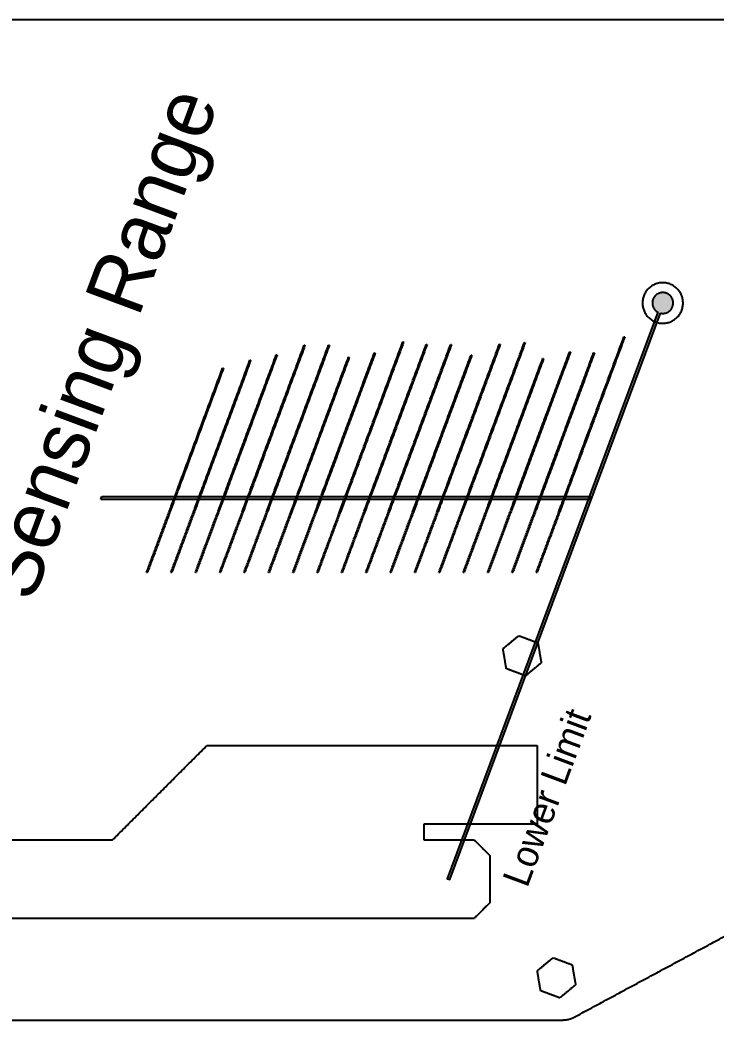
# Model space of a CAD drawing. Header units: inches. Extents: x -37.5 to -4.1, y 28.4 to 33.4.
# Drawn here: x -32.68 to -29.19, y 28.41 to 33.42 of the extents above; entities that cross this region are included whole.
import ezdxf

# ---------------------------------------------------------------- set-up
doc = ezdxf.new("R2010")
doc.units = ezdxf.units.IN
doc.header["$MEASUREMENT"] = 0
for name, color, linetype, true_color in [('cut clear acryl', 1, 'Continuous', 0xfb0007), ('cut white', 1, 'Continuous', 0xfb0007), ('etch clear acryl', 18, 'Continuous', 0x000000)]:
    doc.layers.add(name, color=color, linetype=linetype, true_color=true_color)

msp = doc.modelspace()

# ---------------------------------------------------------------- hatches: boundary and pattern name
at = {"layer": 'etch clear acryl'}
for points in [[(-29.4857, 31.9527), (-30.5413, 29.1159), (-30.5283, 29.1111), (-29.4727, 31.9479), (-29.4717, 31.9477), (-29.4705, 31.9475), (-29.4694, 31.9473), (-29.4683, 31.9471), (-29.4671, 31.947), (-29.466, 31.9469), (-29.4648, 31.9468), (-29.4636, 31.9467), (-29.4624, 31.9466), (-29.4612, 31.9466), (-29.46, 31.9466), (-29.4588, 31.9467), (-29.4576, 31.9468), (-29.4564, 31.9468), (-29.4552, 31.947), (-29.4539, 31.9471), (-29.4527, 31.9473), (-29.4515, 31.9475), (-29.4503, 31.9478), (-29.449, 31.9481), (-29.4478, 31.9484), (-29.4466, 31.9487), (-29.4454, 31.9491), (-29.4441, 31.9495), (-29.4429, 31.9499), (-29.4417, 31.9504), (-29.4406, 31.9509), (-29.4394, 31.9514), (-29.4382, 31.9519), (-29.4371, 31.9525), (-29.4359, 31.9531), (-29.4348, 31.9538), (-29.4337, 31.9544), (-29.4326, 31.9551), (-29.4316, 31.9558), (-29.4305, 31.9566), (-29.4295, 31.9573), (-29.4285, 31.9581), (-29.4275, 31.9589), (-29.4265, 31.9598), (-29.4256, 31.9606), (-29.4246, 31.9615), (-29.4237, 31.9624), (-29.4229, 31.9633), (-29.422, 31.9643), (-29.4212, 31.9652), (-29.4204, 31.9662), (-29.4197, 31.9672), (-29.4189, 31.9682), (-29.4182, 31.9692), (-29.4175, 31.9702), (-29.4169, 31.9712), (-29.4162, 31.9722), (-29.4156, 31.9733), (-29.415, 31.9743), (-29.4145, 31.9754), (-29.414, 31.9764), (-29.4135, 31.9775), (-29.413, 31.9786), (-29.4126, 31.9796), (-29.4122, 31.9807), (-29.4118, 31.9818), (-29.4114, 31.9829), (-29.4111, 31.9839), (-29.4108, 31.985), (-29.4105, 31.9861), (-29.4102, 31.9872), (-29.41, 31.9883), (-29.4098, 31.9895), (-29.4096, 31.9906), (-29.4094, 31.9918), (-29.4093, 31.9929), (-29.4091, 31.9941), (-29.409, 31.9953), (-29.409, 31.9965), (-29.4089, 31.9977), (-29.4089, 31.999), (-29.4089, 32.0002), (-29.409, 32.0014), (-29.4091, 32.0026), (-29.4092, 32.0039), (-29.4093, 32.0051), (-29.4095, 32.0064), (-29.4097, 32.0076), (-29.4099, 32.0089), (-29.4101, 32.0101), (-29.4104, 32.0113), (-29.4108, 32.0126), (-29.4111, 32.0138), (-29.4115, 32.015), (-29.4119, 32.0162), (-29.4123, 32.0174), (-29.4128, 32.0186), (-29.4133, 32.0198), (-29.4139, 32.021), (-29.4144, 32.0222), (-29.415, 32.0233), (-29.4156, 32.0244), (-29.4163, 32.0256), (-29.4169, 32.0267), (-29.4176, 32.0277), (-29.4184, 32.0288), (-29.4191, 32.0298), (-29.4199, 32.0309), (-29.4207, 32.0319), (-29.4215, 32.0328), (-29.4223, 32.0338), (-29.4232, 32.0347), (-29.424, 32.0356), (-29.4249, 32.0365), (-29.4258, 32.0374), (-29.4268, 32.0382), (-29.4277, 32.039), (-29.4287, 32.0398), (-29.4296, 32.0405), (-29.4306, 32.0412), (-29.4316, 32.0419), (-29.4326, 32.0426), (-29.4336, 32.0433), (-29.4346, 32.0439), (-29.4357, 32.0445), (-29.4367, 32.045), (-29.4377, 32.0456), (-29.4388, 32.0461), (-29.4398, 32.0465), (-29.4409, 32.047), (-29.4419, 32.0474), (-29.4429, 32.0478), (-29.444, 32.0482), (-29.4451, 32.0486), (-29.4462, 32.0489), (-29.4473, 32.0492), (-29.4484, 32.0495), (-29.4495, 32.0498), (-29.4507, 32.05), (-29.4518, 32.0503), (-29.453, 32.0505), (-29.4542, 32.0506), (-29.4554, 32.0508), (-29.4566, 32.0509), (-29.4578, 32.051), (-29.459, 32.0511), (-29.4602, 32.0511), (-29.4615, 32.0511), (-29.4627, 32.0511), (-29.464, 32.051), (-29.4652, 32.0509), (-29.4665, 32.0508), (-29.4677, 32.0507), (-29.469, 32.0505), (-29.4702, 32.0503), (-29.4715, 32.0501), (-29.4728, 32.0498), (-29.474, 32.0495), (-29.4752, 32.0492), (-29.4765, 32.0488), (-29.4777, 32.0484), (-29.4789, 32.048), (-29.4801, 32.0475), (-29.4813, 32.0471), (-29.4825, 32.0465), (-29.4837, 32.046), (-29.4848, 32.0454), (-29.486, 32.0448), (-29.4871, 32.0442), (-29.4882, 32.0436), (-29.4893, 32.0429), (-29.4903, 32.0422), (-29.4914, 32.0415), (-29.4924, 32.0407), (-29.4934, 32.0399), (-29.4944, 32.0391), (-29.4954, 32.0383), (-29.4963, 32.0375), (-29.4972, 32.0367), (-29.4981, 32.0358), (-29.499, 32.0349), (-29.4998, 32.034), (-29.5006, 32.0331), (-29.5014, 32.0321), (-29.5022, 32.0312), (-29.5029, 32.0302), (-29.5036, 32.0293), (-29.5043, 32.0283), (-29.505, 32.0273), (-29.5056, 32.0263), (-29.5062, 32.0253), (-29.5068, 32.0243), (-29.5073, 32.0233), (-29.5078, 32.0223), (-29.5083, 32.0213), (-29.5088, 32.0203), (-29.5093, 32.0193), (-29.5097, 32.0182), (-29.5101, 32.0172), (-29.5105, 32.0161), (-29.5109, 32.015), (-29.5112, 32.0139), (-29.5115, 32.0127), (-29.5118, 32.0116), (-29.5121, 32.0104), (-29.5124, 32.0093), (-29.5126, 32.0081), (-29.5128, 32.0069), (-29.513, 32.0057), (-29.5131, 32.0045), (-29.5132, 32.0032), (-29.5133, 32.002), (-29.5134, 32.0008), (-29.5134, 31.9995), (-29.5134, 31.9983), (-29.5134, 31.997), (-29.5133, 31.9957), (-29.5132, 31.9945), (-29.5131, 31.9932), (-29.5129, 31.9919), (-29.5128, 31.9907), (-29.5125, 31.9894), (-29.5123, 31.9882), (-29.512, 31.9869), (-29.5117, 31.9857), (-29.5114, 31.9844), (-29.511, 31.9832), (-29.5106, 31.982), (-29.5102, 31.9807), (-29.5097, 31.9795), (-29.5092, 31.9783), (-29.5087, 31.9772), (-29.5081, 31.976), (-29.5076, 31.9749), (-29.507, 31.9737), (-29.5063, 31.9726), (-29.5057, 31.9715), (-29.505, 31.9704), (-29.5043, 31.9694), (-29.5036, 31.9684), (-29.5028, 31.9673), (-29.502, 31.9663), (-29.5013, 31.9654), (-29.5004, 31.9644), (-29.4996, 31.9635), (-29.4988, 31.9626), (-29.4979, 31.9617), (-29.497, 31.9609), (-29.4961, 31.9601), (-29.4952, 31.9593), (-29.4943, 31.9585), (-29.4934, 31.9578), (-29.4925, 31.957), (-29.4915, 31.9564), (-29.4906, 31.9557), (-29.4896, 31.955), (-29.4886, 31.9544), (-29.4877, 31.9538), (-29.4867, 31.9533)], [(-31.1888, 30.6492), (-31.1928, 30.6492), (-31.0786, 30.9559), (-30.7632, 31.8036), (-30.7593, 31.8036), (-31.0747, 30.9559)], [(-30.5788, 30.6492), (-30.5827, 30.6492), (-30.4686, 30.9559), (-30.1542, 31.8009), (-30.1503, 31.8009), (-30.4647, 30.9559)], [(-30.0908, 30.6492), (-30.0947, 30.6492), (-29.9806, 30.9559), (-29.6554, 31.8299), (-29.6514, 31.8299), (-29.9766, 30.9559)], [(-31.6769, 30.6492), (-31.6808, 30.6492), (-31.5667, 30.9559), (-31.2575, 31.7869), (-31.2535, 31.7869), (-31.5627, 30.9559)], [(-31.5549, 30.6492), (-31.5588, 30.6492), (-31.4447, 30.9559), (-31.1352, 31.7877), (-31.1312, 31.7877), (-31.4407, 30.9559)], [(-31.0668, 30.6492), (-31.0708, 30.6492), (-30.9566, 30.9559), (-30.6459, 31.7909), (-30.642, 31.7909), (-30.9527, 30.9559)], [(-30.9448, 30.6492), (-30.9488, 30.6492), (-30.8346, 30.9559), (-30.5236, 31.7917), (-30.5197, 31.7917), (-30.8307, 30.9559)], [(-30.7008, 30.6492), (-30.7047, 30.6492), (-30.5906, 30.9559), (-30.279, 31.7933), (-30.2751, 31.7933), (-30.5867, 30.9559)], [(-30.3348, 30.6492), (-30.3387, 30.6492), (-30.2246, 30.9559), (-29.9272, 31.755), (-29.9233, 31.755), (-30.2207, 30.9559)], [(-31.9209, 30.6492), (-31.9248, 30.6492), (-31.8107, 30.9559), (-31.529, 31.7129), (-31.5251, 31.7129), (-31.8067, 30.9559)], [(-31.7989, 30.6492), (-31.8028, 30.6492), (-31.6887, 30.9559), (-31.3974, 31.7386), (-31.3935, 31.7386), (-31.6847, 30.9559)], [(-31.4328, 30.6492), (-31.4368, 30.6492), (-31.3226, 30.9559), (-31.0356, 31.7274), (-31.0316, 31.7274), (-31.3187, 30.9559)], [(-31.3108, 30.6492), (-31.3148, 30.6492), (-31.2006, 30.9559), (-30.9057, 31.7486), (-30.9018, 31.7486), (-31.1967, 30.9559)], [(-30.8228, 30.6492), (-30.8268, 30.6492), (-30.7126, 30.9559), (-30.4215, 31.7383), (-30.4176, 31.7383), (-30.7087, 30.9559)], [(-30.4568, 30.6492), (-30.4607, 30.6492), (-30.3466, 30.9559), (-30.0622, 31.7203), (-30.0582, 31.7203), (-30.3427, 30.9559)], [(-30.2128, 30.6492), (-30.2167, 30.6492), (-30.1026, 30.9559), (-29.8075, 31.7491), (-29.8035, 31.7491), (-30.0986, 30.9559)], [(-32.0429, 30.6492), (-32.0468, 30.6492), (-31.9327, 30.9559), (-31.666, 31.6727), (-31.662, 31.6727), (-31.9287, 30.9559)], [(-32.271, 31.0295), (-29.8219, 31.0295), (-29.8276, 31.0141), (-32.2767, 31.0141)]]:
    msp.add_hatch(color=256, dxfattribs=at).paths.add_polyline_path(points, flags=0)

# ---------------------------------------------------------------- linework, layer by layer
at = {"layer": 'cut clear acryl'}
for points in [[(-21.0804, 33.4161), (-27.8223, 33.4161), (-34.5642, 33.4161)], [(-29.9051, 28.4222), (-29.2752, 28.7608), (-28.6453, 29.0994)], [(-35.7324, 28.4081), (-32.8467, 28.4081), (-29.961, 28.4081)]]:
    msp.add_open_spline(points, degree=2, dxfattribs=at)
msp.add_rational_spline([(-29.961, 28.4081), (-29.9313, 28.4081), (-29.9051, 28.4222)], [1, 0.969742667533, 1], degree=2, dxfattribs=at)
at = {"layer": 'cut white'}
for points in [[(-30.2617, 30.2679), (-30.2222, 30.3005), (-30.1828, 30.3331)], [(-30.1828, 30.3331), (-30.1349, 30.3153), (-30.087, 30.2975)], [(-30.2446, 30.1671), (-30.2531, 30.2175), (-30.2617, 30.2679)], [(-30.087, 30.2975), (-30.0784, 30.247), (-30.0699, 30.1966)], [(-30.1487, 30.1314), (-30.1967, 30.1492), (-30.2446, 30.1671)], [(-30.0699, 30.1966), (-30.1093, 30.164), (-30.1487, 30.1314)], [(-32.2171, 29.3103), (-31.9809, 29.5466), (-31.7446, 29.7828)], [(-31.7446, 29.7828), (-31.5478, 29.7828), (-31.3509, 29.7828)], [(-31.3509, 29.7828), (-30.721, 29.7828), (-30.0911, 29.7828)], [(-30.0911, 29.7828), (-30.0911, 29.5859), (-30.0911, 29.3891)], [(-30.0911, 29.3891), (-30.3744, 29.3891), (-30.6577, 29.3891)], [(-30.6577, 29.3891), (-30.6577, 29.3497), (-30.6577, 29.3103)], [(-36.1541, 29.3103), (-34.1856, 29.3103), (-32.2171, 29.3103)], [(-30.6577, 29.3103), (-30.5319, 29.3103), (-30.406, 29.3103)], [(-30.406, 29.3103), (-30.3667, 29.271), (-30.3273, 29.2316)], [(-30.3273, 29.2316), (-30.3273, 29.1135), (-30.3273, 28.9954)], [(-30.3273, 28.9954), (-30.3667, 28.956), (-30.406, 28.9166)], [(-30.406, 28.9166), (-33.2801, 28.9166), (-36.1541, 28.9166)], [(-30.0899, 28.6551), (-30.0504, 28.6877), (-30.011, 28.7203)], [(-30.011, 28.7203), (-29.9631, 28.7025), (-29.9152, 28.6847)], [(-30.0728, 28.5543), (-30.0813, 28.6047), (-30.0899, 28.6551)], [(-29.9152, 28.6847), (-29.9066, 28.6342), (-29.8981, 28.5838)], [(-29.9769, 28.5186), (-30.0249, 28.5365), (-30.0728, 28.5543)], [(-29.8981, 28.5838), (-29.9375, 28.5512), (-29.9769, 28.5186)]]:
    msp.add_open_spline(points, degree=2, dxfattribs=at)
at = {"layer": 'etch clear acryl'}
for p, q in [((-32.2767, 31.0141), (-32.271, 31.0295)), ((-29.8276, 31.0141), (-32.2767, 31.0141)), ((-32.271, 31.0295), (-29.8219, 31.0295)), ((-29.8219, 31.0295), (-29.8276, 31.0141))]:
    msp.add_line(p, q, dxfattribs=at)
msp.add_lwpolyline([(-29.4857, 31.9527), (-30.5413, 29.1159), (-30.5283, 29.1111), (-29.4727, 31.9479)], dxfattribs=at)
for points, weights, knots in [([(-29.361, 32.016), (-29.3439, 31.9159), (-29.444, 31.8987), (-29.5442, 31.8816), (-29.5613, 31.9817), (-29.5784, 32.0819), (-29.4783, 32.099), (-29.3782, 32.1161), (-29.361, 32.016)], [1, 0.707106781187, 1, 0.707106781187, 1, 0.707106781187, 1, 0.707106781187, 1], [0, 0, 0, 4.053398, 4.053398, 8.106797, 8.106797, 12.160195, 12.160195, 16.213594, 16.213594, 16.213594]), ([(-29.4727, 31.9479), (-29.4251, 31.9371), (-29.4111, 31.9839), (-29.3971, 32.0308), (-29.4429, 32.0478), (-29.4888, 32.0649), (-29.5088, 32.0203), (-29.5289, 31.9757), (-29.4857, 31.9527)], [1, 0.730151111533, 1, 0.730151111533, 1, 0.730151111533, 1, 0.730151111533, 1], [233.978881, 233.978881, 233.978881, 235.975054, 235.975054, 237.971228, 237.971228, 239.967401, 239.967401, 241.963575, 241.963575, 241.963575])]:
    msp.add_rational_spline(points, weights, degree=2, knots=knots, dxfattribs=at)
for points, knots in [([(-31.1928, 30.6492), (-31.1357, 30.8025), (-31.0786, 30.9559), (-30.9209, 31.3798), (-30.7632, 31.8036)], [102.784735, 102.784735, 102.784735, 111.098195, 111.098195, 143.896857, 143.896857, 143.896857]), ([(-30.7593, 31.8036), (-30.917, 31.3798), (-31.0747, 30.9559), (-31.1318, 30.8025), (-31.1888, 30.6492)], [143.996857, 143.996857, 143.996857, 176.795519, 176.795519, 185.108979, 185.108979, 185.108979]), ([(-30.5827, 30.6492), (-30.5257, 30.8025), (-30.4686, 30.9559), (-30.3114, 31.3784), (-30.1542, 31.8009)], [102.866305, 102.866305, 102.866305, 111.179766, 111.179766, 144.019213, 144.019213, 144.019213]), ([(-30.1503, 31.8009), (-30.3075, 31.3784), (-30.4647, 30.9559), (-30.5217, 30.8025), (-30.5788, 30.6492)], [144.119213, 144.119213, 144.119213, 176.95866, 176.95866, 185.27212, 185.27212, 185.27212]), ([(-30.0947, 30.6492), (-30.0376, 30.8025), (-29.9806, 30.9559), (-29.818, 31.3929), (-29.6554, 31.8299)], [102.042149, 102.042149, 102.042149, 110.355609, 110.355609, 142.782977, 142.782977, 142.782977]), ([(-29.6514, 31.8299), (-29.814, 31.3929), (-29.9766, 30.9559), (-30.0337, 30.8025), (-30.0908, 30.6492)], [142.882977, 142.882977, 142.882977, 175.310346, 175.310346, 183.623806, 183.623806, 183.623806]), ([(-31.6808, 30.6492), (-31.6237, 30.8025), (-31.5667, 30.9559), (-31.4121, 31.3714), (-31.2575, 31.7869)], [103.294216, 103.294216, 103.294216, 111.607676, 111.607676, 144.661078, 144.661078, 144.661078]), ([(-31.2535, 31.7869), (-31.4081, 31.3714), (-31.5627, 30.9559), (-31.6198, 30.8025), (-31.6769, 30.6492)], [144.761078, 144.761078, 144.761078, 177.81448, 177.81448, 186.12794, 186.12794, 186.12794]), ([(-31.5588, 30.6492), (-31.5017, 30.8025), (-31.4447, 30.9559), (-31.2899, 31.3718), (-31.1352, 31.7877)], [103.269097, 103.269097, 103.269097, 111.582557, 111.582557, 144.6234, 144.6234, 144.6234]), ([(-31.1312, 31.7877), (-31.286, 31.3718), (-31.4407, 30.9559), (-31.4978, 30.8025), (-31.5549, 30.6492)], [144.7234, 144.7234, 144.7234, 177.764243, 177.764243, 186.077703, 186.077703, 186.077703]), ([(-31.0708, 30.6492), (-31.0137, 30.8025), (-30.9566, 30.9559), (-30.8013, 31.3734), (-30.6459, 31.7909)], [103.169296, 103.169296, 103.169296, 111.482757, 111.482757, 144.473699, 144.473699, 144.473699]), ([(-30.642, 31.7909), (-30.7973, 31.3734), (-30.9527, 30.9559), (-31.0098, 30.8025), (-31.0668, 30.6492)], [144.573699, 144.573699, 144.573699, 177.564641, 177.564641, 185.878101, 185.878101, 185.878101]), ([(-30.9488, 30.6492), (-30.8917, 30.8025), (-30.8346, 30.9559), (-30.6791, 31.3738), (-30.5236, 31.7917)], [103.144513, 103.144513, 103.144513, 111.457973, 111.457973, 144.436524, 144.436524, 144.436524]), ([(-30.5197, 31.7917), (-30.6752, 31.3738), (-30.8307, 30.9559), (-30.8878, 30.8025), (-30.9448, 30.6492)], [144.536524, 144.536524, 144.536524, 177.515075, 177.515075, 185.828535, 185.828535, 185.828535]), ([(-30.7047, 30.6492), (-30.6477, 30.8025), (-30.5906, 30.9559), (-30.4348, 31.3746), (-30.279, 31.7933)], [103.095146, 103.095146, 103.095146, 111.408606, 111.408606, 144.362473, 144.362473, 144.362473]), ([(-30.2751, 31.7933), (-30.4309, 31.3746), (-30.5867, 30.9559), (-30.6437, 30.8025), (-30.7008, 30.6492)], [144.462473, 144.462473, 144.462473, 177.41634, 177.41634, 185.7298, 185.7298, 185.7298]), ([(-30.3387, 30.6492), (-30.2817, 30.8025), (-30.2246, 30.9559), (-30.0759, 31.3555), (-29.9272, 31.755)], [104.343047, 104.343047, 104.343047, 112.656508, 112.656508, 146.234325, 146.234325, 146.234325]), ([(-29.9233, 31.755), (-30.072, 31.3555), (-30.2207, 30.9559), (-30.2777, 30.8025), (-30.3348, 30.6492)], [146.334325, 146.334325, 146.334325, 179.912143, 179.912143, 188.225603, 188.225603, 188.225603]), ([(-31.9248, 30.6492), (-31.8677, 30.8025), (-31.8107, 30.9559), (-31.6698, 31.3344), (-31.529, 31.7129)], [105.927827, 105.927827, 105.927827, 114.241287, 114.241287, 148.611495, 148.611495, 148.611495]), ([(-31.5251, 31.7129), (-31.6659, 31.3344), (-31.8067, 30.9559), (-31.8638, 30.8025), (-31.9209, 30.6492)], [148.711495, 148.711495, 148.711495, 183.081703, 183.081703, 191.395163, 191.395163, 191.395163]), ([(-31.8028, 30.6492), (-31.7457, 30.8025), (-31.6887, 30.9559), (-31.5431, 31.3473), (-31.3974, 31.7386)], [104.933112, 104.933112, 104.933112, 113.246573, 113.246573, 147.119423, 147.119423, 147.119423]), ([(-31.3935, 31.7386), (-31.5391, 31.3473), (-31.6847, 30.9559), (-31.7418, 30.8025), (-31.7989, 30.6492)], [147.219423, 147.219423, 147.219423, 181.092273, 181.092273, 189.405733, 189.405733, 189.405733]), ([(-31.4368, 30.6492), (-31.3797, 30.8025), (-31.3226, 30.9559), (-31.1791, 31.3417), (-31.0356, 31.7274)], [105.353279, 105.353279, 105.353279, 113.666739, 113.666739, 147.749672, 147.749672, 147.749672]), ([(-31.0316, 31.7274), (-31.1752, 31.3417), (-31.3187, 30.9559), (-31.3758, 30.8025), (-31.4328, 30.6492)], [147.849672, 147.849672, 147.849672, 181.932606, 181.932606, 190.246066, 190.246066, 190.246066]), ([(-31.3148, 30.6492), (-31.2577, 30.8025), (-31.2006, 30.9559), (-31.0532, 31.3523), (-30.9057, 31.7486)], [104.57016, 104.57016, 104.57016, 112.88362, 112.88362, 146.574995, 146.574995, 146.574995]), ([(-30.9018, 31.7486), (-31.0492, 31.3523), (-31.1967, 30.9559), (-31.2538, 30.8025), (-31.3108, 30.6492)], [146.674995, 146.674995, 146.674995, 180.366369, 180.366369, 188.679829, 188.679829, 188.679829]), ([(-30.8268, 30.6492), (-30.7697, 30.8025), (-30.7126, 30.9559), (-30.5671, 31.3471), (-30.4215, 31.7383)], [104.945406, 104.945406, 104.945406, 113.258866, 113.258866, 147.137863, 147.137863, 147.137863]), ([(-30.4176, 31.7383), (-30.5631, 31.3471), (-30.7087, 30.9559), (-30.7657, 30.8025), (-30.8228, 30.6492)], [147.237863, 147.237863, 147.237863, 181.11686, 181.11686, 189.43032, 189.43032, 189.43032]), ([(-30.4607, 30.6492), (-30.4037, 30.8025), (-30.3466, 30.9559), (-30.2044, 31.3381), (-30.0622, 31.7203)], [105.630722, 105.630722, 105.630722, 113.944183, 113.944183, 148.165838, 148.165838, 148.165838]), ([(-30.0582, 31.7203), (-30.2004, 31.3381), (-30.3427, 30.9559), (-30.3997, 30.8025), (-30.4568, 30.6492)], [148.265838, 148.265838, 148.265838, 182.487493, 182.487493, 190.800953, 190.800953, 190.800953]), ([(-30.2167, 30.6492), (-30.1597, 30.8025), (-30.1026, 30.9559), (-29.955, 31.3525), (-29.8075, 31.7491)], [104.553307, 104.553307, 104.553307, 112.866767, 112.866767, 146.549715, 146.549715, 146.549715]), ([(-29.8035, 31.7491), (-29.9511, 31.3525), (-30.0986, 30.9559), (-30.1557, 30.8025), (-30.2128, 30.6492)], [146.649715, 146.649715, 146.649715, 180.332663, 180.332663, 188.646123, 188.646123, 188.646123]), ([(-32.0468, 30.6492), (-31.9897, 30.8025), (-31.9327, 30.9559), (-31.7993, 31.3143), (-31.666, 31.6727)], [107.698297, 107.698297, 107.698297, 116.011757, 116.011757, 151.2672, 151.2672, 151.2672]), ([(-31.662, 31.6727), (-31.7954, 31.3143), (-31.9287, 30.9559), (-31.9858, 30.8025), (-32.0429, 30.6492)], [151.3672, 151.3672, 151.3672, 186.622643, 186.622643, 194.936103, 194.936103, 194.936103])]:
    msp.add_open_spline(points, degree=2, knots=knots, dxfattribs=at)
for points in [[(-30.7632, 31.8036), (-30.7612, 31.8036), (-30.7593, 31.8036)], [(-30.1542, 31.8009), (-30.1522, 31.8009), (-30.1503, 31.8009)], [(-29.6554, 31.8299), (-29.6534, 31.8299), (-29.6514, 31.8299)], [(-31.2575, 31.7869), (-31.2555, 31.7869), (-31.2535, 31.7869)], [(-31.1352, 31.7877), (-31.1332, 31.7877), (-31.1312, 31.7877)], [(-30.6459, 31.7909), (-30.644, 31.7909), (-30.642, 31.7909)], [(-30.5236, 31.7917), (-30.5217, 31.7917), (-30.5197, 31.7917)], [(-30.279, 31.7933), (-30.2771, 31.7933), (-30.2751, 31.7933)], [(-29.9272, 31.755), (-29.9253, 31.755), (-29.9233, 31.755)], [(-31.529, 31.7129), (-31.527, 31.7129), (-31.5251, 31.7129)], [(-31.3974, 31.7386), (-31.3955, 31.7386), (-31.3935, 31.7386)], [(-31.0356, 31.7274), (-31.0336, 31.7274), (-31.0316, 31.7274)], [(-30.9057, 31.7486), (-30.9037, 31.7486), (-30.9018, 31.7486)], [(-30.4215, 31.7383), (-30.4195, 31.7383), (-30.4176, 31.7383)], [(-30.0622, 31.7203), (-30.0602, 31.7203), (-30.0582, 31.7203)], [(-29.8075, 31.7491), (-29.8055, 31.7491), (-29.8035, 31.7491)], [(-31.666, 31.6727), (-31.664, 31.6727), (-31.662, 31.6727)], [(-32.0429, 30.6492), (-32.0448, 30.6492), (-32.0468, 30.6492)], [(-31.9209, 30.6492), (-31.9228, 30.6492), (-31.9248, 30.6492)], [(-31.7989, 30.6492), (-31.8008, 30.6492), (-31.8028, 30.6492)], [(-31.6769, 30.6492), (-31.6788, 30.6492), (-31.6808, 30.6492)], [(-31.5549, 30.6492), (-31.5568, 30.6492), (-31.5588, 30.6492)], [(-31.4328, 30.6492), (-31.4348, 30.6492), (-31.4368, 30.6492)], [(-31.3108, 30.6492), (-31.3128, 30.6492), (-31.3148, 30.6492)], [(-31.1888, 30.6492), (-31.1908, 30.6492), (-31.1928, 30.6492)], [(-31.0668, 30.6492), (-31.0688, 30.6492), (-31.0708, 30.6492)], [(-30.9448, 30.6492), (-30.9468, 30.6492), (-30.9488, 30.6492)], [(-30.8228, 30.6492), (-30.8248, 30.6492), (-30.8268, 30.6492)], [(-30.7008, 30.6492), (-30.7028, 30.6492), (-30.7047, 30.6492)], [(-30.5788, 30.6492), (-30.5808, 30.6492), (-30.5827, 30.6492)], [(-30.4568, 30.6492), (-30.4588, 30.6492), (-30.4607, 30.6492)], [(-30.3348, 30.6492), (-30.3368, 30.6492), (-30.3387, 30.6492)], [(-30.2128, 30.6492), (-30.2148, 30.6492), (-30.2167, 30.6492)], [(-30.0908, 30.6492), (-30.0927, 30.6492), (-30.0947, 30.6492)]]:
    msp.add_open_spline(points, degree=2, dxfattribs=at)

# ---------------------------------------------------------------- texts
at = {"layer": 'etch clear acryl', "attachment_point": 1, "rotation": 69.5901, "line_spacing_factor": 0.963855}
for s, insert, char_height, width in [('\\fFOT-RodinNTLG Pro DB;Sensing Range', (-32.8939, 30.595), 0.292924, 3.052191), ('\\fFOT-Rodin Pro M;Lower Limit', (-30.267, 29.1129), 0.135288, 1.047656)]:
    msp.add_mtext(s, dxfattribs=dict(at, insert=insert, char_height=char_height, width=width))

doc.saveas('drawing.dxf')
